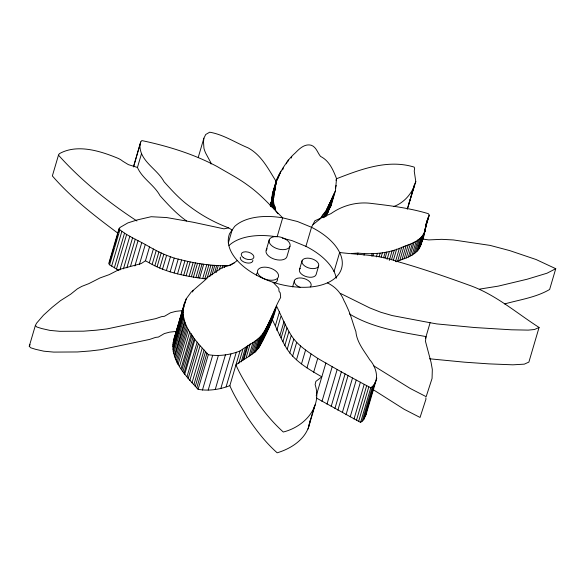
<?xml version="1.0" encoding="UTF-8"?>
<svg xmlns="http://www.w3.org/2000/svg" width="585" height="585" viewBox="0 0 585 585"><rect width="100%" height="100%" fill="white"/><g stroke="black" fill="none" stroke-linecap="round" stroke-linejoin="round"><path stroke-width="0.88" d="M271.126 206.498C275.184 196.531 274.08 185.394 278.497 175.712C283.125 167.493 287.988 159.193 295.271 152.956C299.359 148.729 304.705 143.522 311.183 145.219C316.229 146.915 317.458 152.626 320.507 156.392C329.355 160.809 333.114 169.935 336.514 178.564L335.483 190.615L330.898 206.205M273.041 282.262L278.804 288.31L278.994 291.235L280.23 292.851L280.668 297.458C273.597 309.662 269.941 324.178 261.378 335.483C255.667 342.079 246.958 345.742 240.033 351.015L229.839 385.661C219.821 389.493 208.728 391.211 198.096 389.325C185.635 375.599 168.07 358.51 174.25 337.925L184.443 303.279L186.286 298.752L191.127 292.149L205.079 280.083L206.732 277.963L222.285 267.55L228.377 265.685L234.241 262.87L237.247 260.479M240.033 351.015C230.022 354.854 218.922 356.572 208.297 354.685C195.829 340.96 178.264 323.871 184.443 303.279M421.953 240.486L421.529 242.621C425.697 233.803 425.039 223.85 429.236 215.148L428.352 213.686C410.158 208.194 391.138 205.752 372.316 203.543C357.786 201.372 342.832 205.203 331 213.605L314.884 220.772L311.527 227.287L305.918 246.336A58.661 32.636 16.4 0 1 336.317 278.255M270.402 204.823L271.557 201.511L272.427 193.752L276.508 179.895M396.089 261.787C405.39 257.941 418.392 255.17 421.017 243.894L426.034 226.629M420.922 245.108L425.609 228.764M331.644 202.271L331.41 204.472L326.072 216.106L330.152 202.249L335.483 190.615M229.839 385.661C234.519 396.703 241.276 406.765 247.331 417.149C255.974 430.012 265.546 442.501 277.173 452.805C292.332 448.3 308.083 437.69 310.035 420.783M272.5 320.017C277.305 329.779 281.363 339.965 287.191 349.26C295.491 361.705 309.121 369.523 321.823 376.828L315.871 381.376L315.132 384.63C322.54 407.343 304.105 426.86 283.286 432.015C271.162 421.054 260.786 408.037 252.208 394.122C246.409 384.586 240.311 375.117 235.952 364.872C243.426 359.197 252.735 355.366 258.702 347.951C266.073 334.7 272.902 320.924 276.581 306.16C281.385 315.922 285.443 326.108 291.272 335.402C297.582 345.435 308.112 351.877 317.735 358.386C335.234 368.499 352.879 378.436 370.788 387.767C380.382 381.164 376.418 367.109 369.727 359.76C364.184 350.934 356.762 342.24 355.892 331.593C353.201 324.397 351.409 316.975 348.367 309.867C346.949 306.84 345.728 303.769 344.09 300.865C340.909 292.829 335.461 286.811 327.395 282.869M133.563 166.959L140.736 141.936L141.819 140.576C167.88 146.089 193.73 154.038 217.276 166.608C227.565 172.758 238.431 178.264 248.062 185.452C261.056 194.593 271.484 206.885 282.694 217.847L297.531 221.532L311.527 227.287A58.661 32.636 16.4 0 1 338.006 275.125A58.661 32.636 16.4 0 1 268.23 280.559A58.661 32.636 16.4 0 1 229.591 233.664L234.658 226.424A58.661 32.636 16.4 0 1 282.694 217.847L277.093 236.903M324.558 216.977L326.759 209.137L330.152 202.249M276.456 181.913C268.457 169.394 261.685 155.135 247.894 147.771C235.221 142.565 223.375 134.528 209.686 132.195L205.723 134.499L203.88 138.235L203.507 142.096L203.953 148.363A71.224 39.619 16.4 0 0 205.635 153.043L210.892 162.784L211.083 164.012M407.292 209.225L408.388 205.306M407.877 207.587L414.509 184.524L415.796 181.686L414.238 171.039L414.626 168.509L414.195 167.113C387.848 158.952 360.821 169.299 336.382 178.805M316.405 398.034L360.594 422.407L363.621 419.789L366.612 412.732M186.542 220.962C176.538 213.847 168.188 204.794 160.019 195.668C154.206 184.867 142.279 178.63 137.446 167.471L128.342 164.612L122.682 161.153A13.674 7.605 16.4 0 0 116.993 157.884C99.618 150.784 76.935 143.8 59.341 153.701L58.478 155.149L52.357 175.931C71.275 197.818 94.492 215.741 117.636 233.005M176.575 331.366L169.752 332.126L164.348 333.567L158.352 337.077L155.595 337.384L149.584 339.432L100.942 349.691L90.2 350.971L77.454 351.958L53.703 352.097L43.846 351.19L35.575 349.318L30.72 347.79L29.25 346.254L35.371 325.472L36.592 323.169L43.473 315.198L52.262 307.235L60.438 300.69L70.661 294.218L77.359 288.858L81.732 286.409L88.84 283.637L100.086 277.912L109.176 274.65L119.26 269.495L141.182 263.586L145.446 260.786L149.526 246.928C139.464 240.815 127.918 236.523 118.909 228.984L120.313 227.273L127.91 222.892L137.38 219.887L151.171 216.713L166.754 217.569L193.218 222.242L223.953 228.845L228.677 227.887L232.121 230.044L228.296 243.038M133.599 166.191L140.736 141.936M118.909 228.984L108.715 263.63L109.592 264.808L118.843 270.416M109.351 262.753L113.68 248.025M114.192 246.292L117.76 234.168M118.272 232.442L119.545 228.106M137.446 167.471L141.526 153.614A54.588 30.369 16.4 0 1 139.939 145.307L140.532 143.369M109.592 264.808L119.786 230.168M111.633 266.131L121.826 231.492M114.331 267.828L124.525 233.181M116.466 269.085L126.66 234.446M119.888 269.999L129.833 236.223M123.428 268.844L132.605 237.671M126.85 267.82L135.259 239.243M130.396 266.65L138.038 240.669M134.872 265.985L141.753 242.607M139.354 264.625L145.219 244.705M206.176 278.986C186.63 276.361 166.601 272.917 149.292 262.855L153.372 248.998L149.526 246.928M152.144 264.369L156.224 250.519L153.372 248.998M154.842 265.78L158.915 251.923L156.224 250.519M157.094 266.782L161.175 252.925L158.915 251.923M159.756 268.069L163.837 254.212L161.175 252.925M162.528 269.173L166.608 255.316L163.837 254.212M198.271 157.292L203.88 138.235M166.367 270.592L170.44 256.735L166.608 255.316M170.118 271.959L174.198 258.102L170.44 256.735M174.147 272.954L178.22 259.104C195.105 263.469 212.494 266.351 229.949 265.553L234.241 262.87M177.54 273.853L181.621 259.996M180.831 274.687L184.911 260.83M183.712 275.338L187.792 261.48M186.096 275.82L190.169 261.963M189.109 276.295L193.182 262.438M191.368 276.676L195.448 262.819M173.708 340.221L183.909 305.582M173.175 342.825L183.376 308.185M175.485 335.095L177.526 328.163M178.542 324.704L182.11 312.58M182.622 310.847L183.895 306.518M184.407 304.785L185.423 301.319M179.149 323L180.421 318.671M181.445 315.213L182.206 312.609M183.229 309.151L183.99 306.547M185.014 303.089L186.286 298.752M172.919 344.953L183.112 310.313M172.868 346.795L183.068 312.156M193.408 277.21L197.489 263.352M173.014 349.494L183.207 314.847M173.123 351.351L183.317 316.712M195.917 277.509L199.99 263.652M173.628 353.523L183.822 318.883M192.597 292.003L193.101 290.27M174.454 355.249L184.655 320.609M197.979 277.838L202.059 263.981M174.798 356.93L184.999 322.284M175.471 359L185.664 324.361M199.631 278.043L203.712 264.186M176.312 360.843L186.505 326.203M177.05 362.934L187.244 328.287M202.776 278.306L206.856 264.457M178.052 364.579L188.246 329.94M204.823 278.782L208.903 264.925M179.588 366.298L189.789 331.658M207.105 278.226L210.929 265.239M181.131 368.272L191.332 333.633M181.928 369.676L192.121 335.037M209.759 276.625L213.072 265.363M182.981 371.416L193.182 336.777M211.982 274.862L214.783 265.334M184.019 373.193L194.213 338.554M184.641 374.539L194.834 339.892M214.636 272.478L216.677 265.546M216.274 272.391L218.315 265.466M186.981 376.74L197.174 342.101M219.302 269.904L220.574 265.575M188.085 378.839L198.278 344.192M222.19 268.318L222.951 265.722M189.781 380.608L199.975 345.969M224.53 267.469L225.042 265.736M191.997 382.817L202.191 348.17M193.898 384.645L204.092 349.998M195.251 386.495L205.452 351.856M196.765 387.855L206.958 353.208M198.096 389.325L208.297 354.685M202.432 390.078L212.633 355.431M208.202 390.041L218.395 355.402M277.114 178.6L272.427 193.752M272.288 195.171L276.361 181.321M215.251 389.449L225.444 354.802M273.926 190.257L274.687 187.661M276.215 182.469L277.743 177.27M271.842 197.869L275.915 184.012M272.252 196.589L276.325 182.732M277.729 178.308L278.497 175.712M271.637 199.756L275.718 185.898M277.999 178.52L279.279 174.191M270.138 205.547L274.211 191.697M270.943 203.375L275.016 189.518M271.557 201.511L273.853 193.715M274.365 191.982L275.637 187.653M279.038 176.151L280.054 172.685M270.526 205.489L274.094 193.364M280.091 173.818L280.858 171.222M270.628 206.468L273.941 195.207M271.126 206.359L273.934 196.831M271.484 206.834L273.575 198.227M282.687 169.906L283.447 167.31M272.383 206.878L273.656 202.542L273.268 200.772M272.8 207.485L273.824 204.026L273.656 202.542M273.363 207.843L274.124 205.247L273.824 204.026M286.453 163.822L286.957 162.089M220.75 388.696L230.943 354.057M287.791 161.687L288.295 159.954M274.146 209.196L274.906 206.6L274.124 205.247M274.716 209.737L275.228 208.011L274.906 206.6M291.235 158.082L291.739 156.349M266.226 250.131L269.283 239.74M226.095 386.853L236.289 352.207M238.738 363.526L242.819 349.669M241.276 361.844L245.356 347.987M242.914 360.236L246.994 346.378M244.011 359.102L248.091 345.245M246.19 357.603L250.27 343.746M248.917 356.25L252.991 342.393M250.621 355.117L254.694 341.26M252.281 354.005L256.362 340.156M253.89 352.938L257.963 339.081M255.257 352.155L259.338 338.298M256.215 351.022L260.296 337.165M257.305 349.333L261.378 335.483M258.702 347.951L262.782 334.101M259.55 346.634L263.623 332.777M260.559 344.792L264.639 330.934M261.466 343.132L265.546 329.275M289.911 246.49A10.866 6.04 16.4 0 1 272.478 246.292A10.866 6.04 16.4 0 1 276.405 236.559A10.866 6.04 16.4 0 1 289.911 246.49L286.855 256.881A10.866 6.04 16.4 0 1 272.946 258.643A10.866 6.04 16.4 0 1 267.162 248.793M262.19 341.72L266.27 327.871M262.892 340.331L266.965 326.474M263.667 338.722L267.747 324.872M264.449 337.106L268.522 323.249M265.224 335.468L269.305 321.611M265.897 334.05L269.977 320.192M266.665 332.426L270.745 318.569M267.323 331.03L271.403 317.172M267.959 329.684L272.032 315.827M268.705 328.097L272.786 314.24M269.583 326.233L273.656 312.375M270.372 324.551L274.453 310.693M271.411 322.342L275.491 308.485M275.447 325.457L279.528 311.6M276.807 330.364L280.888 316.507M294.489 280.486L292.953 285.677A8.695 4.834 16.4 0 0 292.771 286.935M279.937 335.395L284.017 321.545M299.542 269.349L302.087 260.691M281.173 337.845L285.246 323.988M282.921 341.772L287.001 327.914M321.808 217.722L322.576 215.119L326.598 210.052M284.763 345.735L288.836 331.878M323.059 217.781L324.587 212.589M324.47 216.933L326.759 209.137M324.829 217.013L327.637 207.485M325.297 216.487L328.353 206.095M336.002 180.297L336.514 178.564M325.728 215.858L329.041 204.604M325.838 216.274L329.662 203.28M326.737 214.658L330.817 200.801M287.191 349.26L291.272 335.402M327.637 212.699L331.717 198.841M327.863 212.83L332.448 197.247M335.373 187.982L336.141 185.386M329.114 209.481L333.194 195.624M329.757 208.084L333.83 194.227M330.466 206.52L334.547 192.67M289.685 353.099L293.758 339.241M318.591 266.095A8.695 4.834 16.4 0 1 304.646 265.941A8.695 4.834 16.4 0 1 307.783 258.146A8.695 4.834 16.4 0 1 318.591 266.095L316.046 274.753A8.695 4.834 16.4 0 1 304.917 276.157A8.695 4.834 16.4 0 1 300.288 268.281M292.61 356.199L296.69 342.342M296.522 359.724L300.602 345.867M301.502 363.87L305.582 350.013M334.035 271.557L339.644 252.501C358.824 254.884 378.473 254.607 396.871 261.371C421.712 268.391 446.15 276.837 470.398 285.648C495.868 294.869 516.57 313.019 539.07 327.454L528.877 362.1L524.299 364.155L512.891 364.821L488.994 363.877L464.446 362.173L429.587 358.795M306.957 367.855L311.037 353.998M313.655 372.243L317.735 358.386M357.42 254.826L357.932 253.093C373.603 254.636 389.603 253.356 403.913 246.453C412.118 243.579 421.675 240.135 425.002 231.25M316.214 395.877L325.904 362.971M308.551 426.297L314.416 406.378M308.046 429.061L315.227 404.623M364.031 255.257L364.535 253.524M321.977 401.442L332.17 366.795M326.964 404.176L337.157 369.537M371.482 256.018L372.25 253.422M372.806 256.106L373.574 253.51M331.176 406.473L341.369 371.833M376.338 256.91L377.362 253.451M379.102 256.727L380.126 253.261M334.912 408.505L345.106 373.859M381.127 257.144L382.4 252.815M337.881 410.158L348.075 375.519M383.526 257.875L385.054 252.683M385.076 258.087L386.86 252.025M387.073 259.374L389.369 251.579M342.335 412.579L352.528 377.939M389.274 260.435L392.082 250.914M391.46 259.784L394.268 250.256M346.02 414.758L356.214 380.118M408.644 204.443L414.509 184.524M415.796 181.686L408.63 204.728M393.347 260.383L396.659 249.122M395.57 261.261L399.394 248.267M350.218 416.842L360.411 382.202M397.639 261.122L401.719 247.265M399.833 260.31L403.913 246.453M353.991 419.043L364.184 384.403M402.1 259.316L406.18 245.459M356.477 420.242L366.678 385.603M404.111 258.76L408.191 244.903M406.173 258.058L410.253 244.201M358.598 421.492L368.799 386.853M408.337 257.108L412.418 243.25M360.594 422.407L370.788 387.767M410.063 255.989L414.143 242.131M362.173 421.31L372.367 386.67M363.621 419.789L373.815 385.142M412.045 255.184L416.125 241.334M364.755 417.266L374.948 382.627M365.881 415.233L376.813 378.085M413.822 253.78L417.902 239.923M415.328 252.742L419.401 238.885M416.776 251.747L420.856 237.89M417.727 250.585L421.807 236.728M418.655 249.195L422.728 235.338M425.624 225.444L426.948 221.079M425.492 226.315L427.533 219.382M425.492 226.973L428.293 217.452M419.299 248.223L423.379 234.366M424.959 229.225L428.783 216.238M422.611 237.671L423.379 235.068M424.396 231.609L429.236 215.148M420.059 246.819L424.14 232.962M425.529 338.313L430.114 322.723L436.695 323.907L474.64 327.534L511.356 329.794L528.233 330.115L534.493 329.516L539.07 327.454M421.99 238.943L428.717 239.916L441.646 239.331L453.346 239.938L490.091 245.393L509.696 250.599L536.079 259.513L555.75 268.705L549.629 289.487C535.992 297.472 519.736 299.71 504.643 303.937M413.997 186.805C410.085 195.609 402.846 203.397 393.559 206.564M174.25 337.925L175.229 335.958M322.576 215.119L320.163 218.878L313.063 224.552M29.25 346.254L30.062 344.719M555.75 268.705L546.997 273.217L527.07 279.242L498.237 286.131L479.685 289.1M182.695 310.577L175.873 311.337L170.469 312.785L164.465 316.288L161.716 316.602L155.705 318.649L107.062 328.909L96.313 330.189L83.567 331.176L59.824 331.315L49.959 330.401L41.696 328.536L36.84 327.008L35.371 325.472M351.431 253.524L357.932 253.093M430.114 322.723L392.242 315.578L380.879 312.28L369.895 307.988L340.704 293.524M282.321 238.197L291.922 240.581L305.918 246.336M174.198 258.102L178.22 259.104M228.677 227.887C214.505 222.563 201.123 215.2 189.123 205.971C179.719 199.134 171.88 190.439 164.1 181.811C158.286 171.01 146.352 164.773 141.526 153.614M349.442 313.933C372.747 328.017 399.738 331.907 426.041 336.58L425.478 341.347L431.05 362.334L432.322 369.464L432.066 378.429L426.158 396.667L410.282 388.498L373.756 365.852M145.446 260.786L149.292 262.855M136.919 220.969C108.364 202.33 81.22 180.56 58.478 155.149M372.974 389.522L404.162 409.281L420.045 417.449L425.946 399.211L425.843 397.756M277.882 213.715L275.776 210.892L275.228 208.011M229.049 245.481A58.661 32.636 16.4 0 1 276.222 236.757M277.539 278.986A10.866 6.04 16.4 0 1 274.789 282.913M256.442 275.374A10.866 6.04 16.4 0 1 257.612 272.464M252.895 260.252A6.515 3.627 16.4 0 1 246.022 262.782A6.515 3.627 16.4 0 1 240.376 257.144M300.215 287.432A8.695 4.834 16.4 0 1 294.833 279.864A8.695 4.834 16.4 0 1 306.182 279.323A8.695 4.834 16.4 0 1 310.24 286.957M260.888 276.895A10.866 6.04 16.4 0 0 278.328 277.093A10.866 6.04 16.4 0 0 264.815 267.155A10.866 6.04 16.4 0 0 260.888 276.895M243.309 257.612A6.515 3.627 16.4 0 0 253.773 257.729A6.515 3.627 16.4 0 0 245.663 251.769A6.515 3.627 16.4 0 0 243.309 257.612"/></g></svg>
